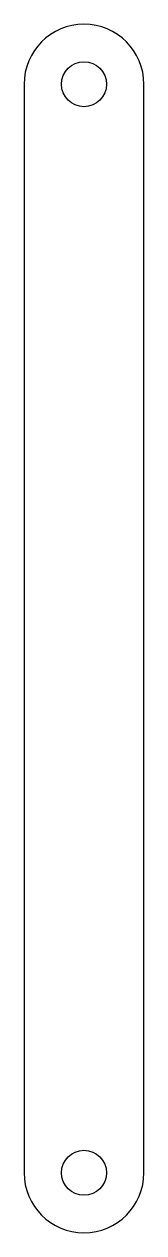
# Model space of a CAD drawing. Extents: x -4 to 4, y -4 to 76.5.
import ezdxf

# ---------------------------------------------------------------- set-up
doc = ezdxf.new("R2010")
doc.units = 0
doc.layers.get('0').update_dxf_attribs({"linetype": 'CONTINUOUS'})

msp = doc.modelspace()

# ---------------------------------------------------------------- linework, layer by layer
at = {"color": 7, "linetype": 'CONTINUOUS'}
for p, q in [((-4, 72.5), (-4, 0)), ((4, 0), (4, 72.5))]:
    msp.add_line(p, q, dxfattribs=at)
for centre in [(0, 72.5), (0, 0)]:
    msp.add_circle(centre, 1.5, dxfattribs=at)
for centre, start, end in [((0, 72.5), 0, 180), ((0, 0), 180, 0)]:
    msp.add_arc(centre, 4, start, end, dxfattribs=at)

doc.saveas('drawing.dxf')
